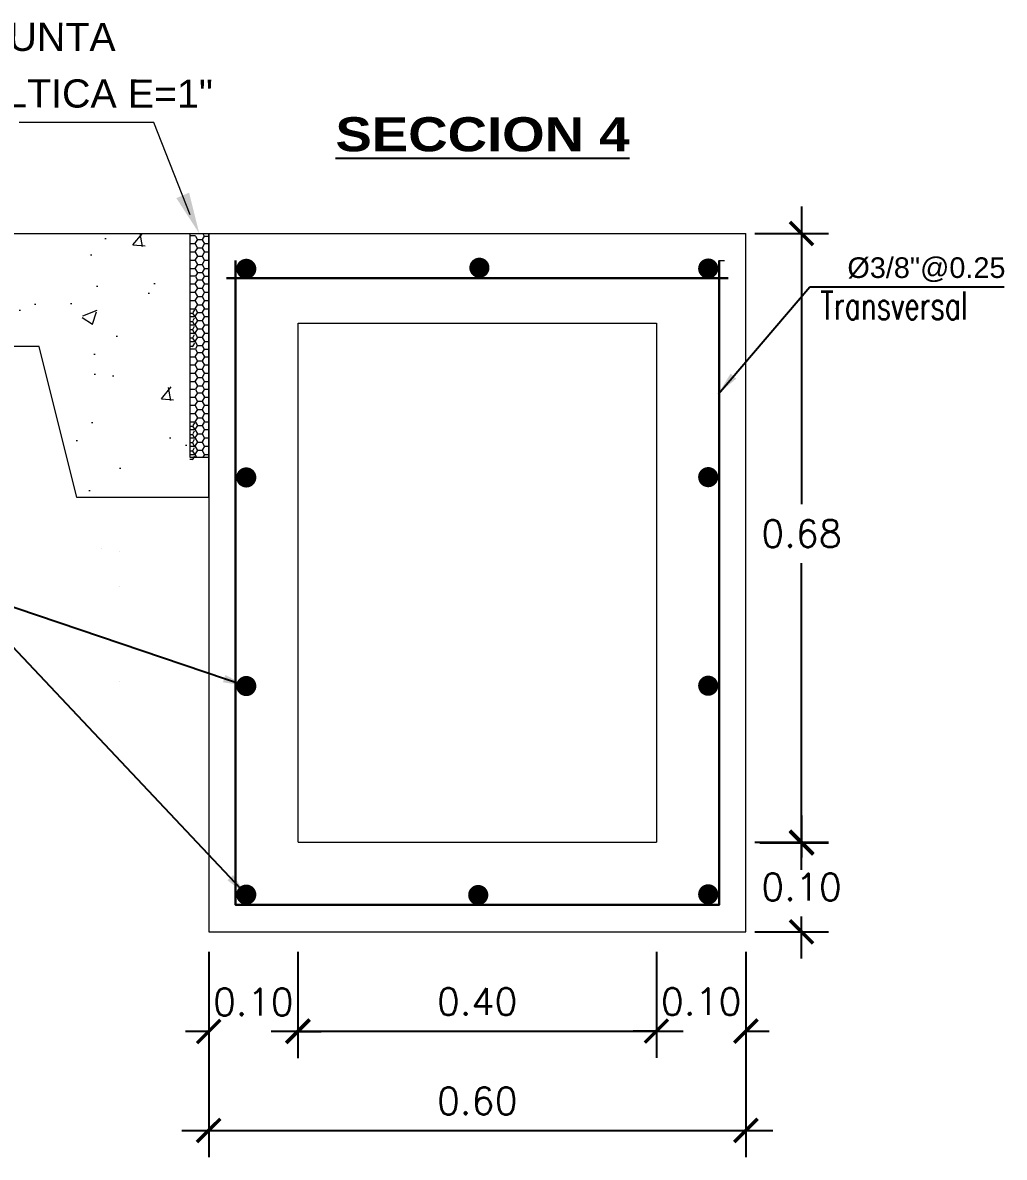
# Model space of a CAD drawing. Header units: millimetres. Extents: x 2085 to 2236, y 1365 to 1444.
# Drawn here: x 2229.629 to 2230.725, y 1440.432 to 1441.699 of the extents above; entities that cross this region are included whole.
import ezdxf

# ---------------------------------------------------------------- set-up
doc = ezdxf.new("R2010")
doc.units = ezdxf.units.MM
doc.linetypes.add('ACAD_ISO02W100', pattern=[15, 12, -3])
doc.linetypes.add('DASHED2', pattern=[0.375, 0.25, -0.125])
for name, color, linetype, lineweight in [('0.2', 32, 'ACAD_ISO02W100', 0), ('cotas', 1, 'Continuous', 15), ('linea fina 01', 189, 'Continuous', 0), ('PROYECCIONES-INT', 1, 'DASHED2', 5), ('TEXTO', 255, 'Continuous', 5)]:
    doc.layers.add(name, color=color, linetype=linetype, lineweight=lineweight)
doc.layers.add('TEX', color=3, linetype='Continuous')
doc.styles.add('COTAS', font='arial.ttf')
doc.styles.add('MtXpl_Arial_Black', font='')
doc.styles.add('ROMANS', font='romans.shx', dxfattribs={"width": 0.7})
doc.styles.add('ROMANS-DIM', font='romans.shx')
doc.styles.add('VANO', font='swissl.ttf', dxfattribs={"height": 0.2})
doc.styles.get('MtXpl_Arial_Black').set_extended_font_data('Arial Black')
doc.dimstyles.new('1-25V', dxfattribs={"dimscale": 0.2, "dimtxt": 0.18, "dimasz": 0.13, "dimexe": 0.18, "dimexo": 0.15, "dimgap": 0.1, "dimtad": 0, "dimtih": 1, "dimtoh": 1, "dimzin": 0, "dimdsep": 46, "dimtxsty": 'COTAS', "dimcen": 0.09, "dimadec": 0, "dimazin": 0, "dimtfac": 1, "dimtmove": 2, "dimatfit": 3, "dimfxl": 1, "dimtolj": 1, "dimtzin": 0, "dimarcsym": 0})
doc.dimstyles.new('20_METRIC  ARCHITECTURAL', dxfattribs={"dimscale": 0.2, "dimtxt": 0.03, "dimasz": 0.13, "dimexe": 0.15, "dimexo": 0.05, "dimgap": 0.09, "dimtad": 1, "dimtih": 1, "dimtoh": 1, "dimzin": 0, "dimdsep": 46, "dimtxsty": 'ROMANS-DIM', "dimblk": 'ARCHTICK', "dimcen": 2, "dimdle": 0.15, "dimclrd": 9, "dimclre": 9, "dimadec": 0, "dimazin": 0, "dimtfac": 1, "dimtix": 1, "dimtofl": 0, "dimtmove": 0, "dimatfit": 3, "dimfxl": 1, "dimfrac": 2, "dimtolj": 1, "dimtzin": 0, "dimarcsym": 0})

# ---------------------------------------------------------------- blocks, each defined once
blk = doc.blocks.new('_ArchTick')
at = {"color": 0, "linetype": 'ByBlock', "const_width": 0.15}
blk.add_lwpolyline([(-0.5, -0.5), (0.5, 0.5)], dxfattribs=at)
blk = doc.blocks.new('*D1032')
at = {"color": 9, "lineweight": -2, "transparency": 16777216}
for p, q in [((2229.836538106898, 1440.661482526724), (2229.836538106898, 1440.432055279901)), ((2230.436538106933, 1440.661482526724), (2230.436538106933, 1440.432055279901)), ((2229.806538106898, 1440.4620552799), (2230.466538106933, 1440.4620552799))]:
    blk.add_line(p, q, dxfattribs=at)
at = {"layer": 'Defpoints', "color": 0, "transparency": 16777216}
for p in [(2229.836538106898, 1440.671482526724, 5186.962977339907), (2230.436538106933, 1440.671482526724, 5186.962977339907), (2230.436538106933, 1440.4620552799)]:
    blk.add_point(p, dxfattribs=at)
at = {"color": 9, "lineweight": -2, "transparency": 16777216, "xscale": 0.026, "yscale": 0.026, "zscale": 0.026, "rotation": 180}
blk.add_blockref('_ArchTick', (2229.836538106898, 1440.4620552799), dxfattribs=at)
at = {"color": 9, "lineweight": -2, "transparency": 16777216, "xscale": 0.026, "yscale": 0.026, "zscale": 0.026}
blk.add_blockref('_ArchTick', (2230.436538106933, 1440.4620552799), dxfattribs=at)
at = {"color": 0, "lineweight": 0, "transparency": 16777216, "insert": (2230.136538106945, 1440.4950552799), "char_height": 0.03, "attachment_point": 5, "style": 'ROMANS-DIM'}
blk.add_mtext('\\A1;0.60', dxfattribs=at)
blk = doc.blocks.new('*D1033')
at = {"color": 9, "lineweight": -2, "transparency": 16777216}
for p, q in [((2230.498594623929, 1441.493964465102), (2230.498594623929, 1441.161706506481)), ((2230.446538106876, 1441.463964465102), (2230.528594623929, 1441.463964465102)), ((2230.498594623929, 1440.753240522286), (2230.498594623929, 1441.095706506481)), ((2230.451930416794, 1440.783240522286), (2230.528594623929, 1440.783240522286))]:
    blk.add_line(p, q, dxfattribs=at)
at = {"layer": 'Defpoints', "color": 0, "transparency": 16777216}
for p in [(2230.436538106876, 1441.463964465102, 5186.962977339907), (2230.441930416794, 1440.783240522286, 5186.962977339907), (2230.498594623929, 1440.783240522286)]:
    blk.add_point(p, dxfattribs=at)
at = {"color": 9, "lineweight": -2, "transparency": 16777216, "xscale": 0.026, "yscale": 0.026, "zscale": 0.026}
for p, rotation in [((2230.498594623929, 1441.463964465102), 90), ((2230.498594623929, 1440.783240522286), 270)]:
    blk.add_blockref('_ArchTick', p, dxfattribs=dict(at, rotation=rotation))
at = {"color": 0, "lineweight": 0, "transparency": 16777216, "insert": (2230.498594623929, 1441.128706506481), "char_height": 0.03, "width": 0.0914285714285714, "attachment_point": 5, "style": 'ROMANS-DIM'}
blk.add_mtext('\\A1;0.68', dxfattribs=at)
blk = doc.blocks.new('*D1034')
at = {"color": 9, "lineweight": -2, "transparency": 16777216}
for p, q in [((2230.498594623929, 1440.813964375993), (2230.498594623929, 1440.766964466518)), ((2230.446538106876, 1440.783964375993), (2230.528594623929, 1440.783964375993)), ((2230.498594623929, 1440.653964465773), (2230.498594623929, 1440.700964466518)), ((2230.446538106876, 1440.683964465772), (2230.528594623929, 1440.683964465772))]:
    blk.add_line(p, q, dxfattribs=at)
at = {"layer": 'Defpoints', "color": 0, "transparency": 16777216}
for p in [(2230.436538106876, 1440.783964375993), (2230.436538106876, 1440.683964465772), (2230.498594623929, 1440.683964465772)]:
    blk.add_point(p, dxfattribs=at)
at = {"color": 9, "lineweight": -2, "transparency": 16777216, "xscale": 0.026, "yscale": 0.026, "zscale": 0.026}
for p, rotation in [((2230.498594623929, 1440.783964375993), 90), ((2230.498594623929, 1440.683964465772), 270)]:
    blk.add_blockref('_ArchTick', p, dxfattribs=dict(at, rotation=rotation))
at = {"color": 0, "lineweight": 0, "transparency": 16777216, "insert": (2230.498594623929, 1440.733964466517), "char_height": 0.03, "attachment_point": 5, "style": 'ROMANS-DIM'}
blk.add_mtext('\\A1;0.10', dxfattribs=at)
blk = doc.blocks.new('*D1035')
at = {"color": 9, "lineweight": -2, "transparency": 16777216}
for p, q in [((2229.836538106898, 1440.661482528587), (2229.836538106898, 1440.542631969144)), ((2229.936258486236, 1440.661482528587), (2229.936258486236, 1440.542631969144)), ((2229.836538106898, 1440.572631969144), (2229.810538106898, 1440.572631969144)), ((2229.936258486236, 1440.572631969144), (2229.962258486235, 1440.572631969144))]:
    blk.add_line(p, q, dxfattribs=at)
at = {"layer": 'Defpoints', "color": 0, "transparency": 16777216}
for p in [(2229.836538106898, 1440.671482528587, 5186.962977339907), (2229.936258486236, 1440.671482528587, 5186.962977339907), (2229.936258486236, 1440.572631969144)]:
    blk.add_point(p, dxfattribs=at)
at = {"color": 9, "lineweight": -2, "transparency": 16777216, "xscale": 0.026, "yscale": 0.026, "zscale": 0.026}
blk.add_blockref('_ArchTick', (2229.836538106898, 1440.572631969144), dxfattribs=at)
at = {"color": 9, "lineweight": -2, "transparency": 16777216, "xscale": 0.026, "yscale": 0.026, "zscale": 0.026, "rotation": 180}
blk.add_blockref('_ArchTick', (2229.936258486236, 1440.572631969144), dxfattribs=at)
at = {"color": 0, "lineweight": 0, "transparency": 16777216, "insert": (2229.886398296567, 1440.605631969144), "char_height": 0.03, "attachment_point": 5, "style": 'ROMANS-DIM'}
blk.add_mtext('\\A1;0.10', dxfattribs=at)
blk = doc.blocks.new('*D1036')
at = {"color": 9, "lineweight": -2, "transparency": 16777216}
for p, q in [((2229.936258486236, 1440.661482526724), (2229.936258486236, 1440.543053429862)), ((2230.336538106898, 1440.661482526724), (2230.336538106898, 1440.543053429862)), ((2229.906258486236, 1440.573053429862), (2230.366538106898, 1440.573053429862))]:
    blk.add_line(p, q, dxfattribs=at)
at = {"layer": 'Defpoints', "color": 0, "transparency": 16777216}
for p in [(2229.936258486236, 1440.671482526724, 10373.92595467981), (2230.336538106898, 1440.671482526724, 5186.962977339907), (2230.336538106898, 1440.573053429862)]:
    blk.add_point(p, dxfattribs=at)
at = {"color": 9, "lineweight": -2, "transparency": 16777216, "xscale": 0.026, "yscale": 0.026, "zscale": 0.026, "rotation": 180}
blk.add_blockref('_ArchTick', (2229.936258486236, 1440.573053429862), dxfattribs=at)
at = {"color": 9, "lineweight": -2, "transparency": 16777216, "xscale": 0.026, "yscale": 0.026, "zscale": 0.026}
blk.add_blockref('_ArchTick', (2230.336538106898, 1440.573053429862), dxfattribs=at)
at = {"color": 0, "lineweight": 0, "transparency": 16777216, "insert": (2230.136398296567, 1440.606053429862), "char_height": 0.03, "attachment_point": 5, "style": 'ROMANS-DIM'}
blk.add_mtext('\\A1;0.40', dxfattribs=at)
blk = doc.blocks.new('*D1037')
at = {"color": 9, "lineweight": -2, "transparency": 16777216}
for p, q in [((2230.336538106898, 1440.661482526724), (2230.336538106898, 1440.543053429862)), ((2230.436538106933, 1440.661482526724), (2230.436538106933, 1440.543053429862)), ((2230.336538106898, 1440.573053429862), (2230.310538106898, 1440.573053429862)), ((2230.436538106933, 1440.573053429862), (2230.462538106933, 1440.573053429862))]:
    blk.add_line(p, q, dxfattribs=at)
at = {"layer": 'Defpoints', "color": 0, "transparency": 16777216}
for p in [(2230.336538106898, 1440.671482526724, 5186.962977339907), (2230.436538106933, 1440.671482526724, 5186.962977339907), (2230.436538106933, 1440.573053429862)]:
    blk.add_point(p, dxfattribs=at)
at = {"color": 9, "lineweight": -2, "transparency": 16777216, "xscale": 0.026, "yscale": 0.026, "zscale": 0.026}
blk.add_blockref('_ArchTick', (2230.336538106898, 1440.573053429862), dxfattribs=at)
at = {"color": 9, "lineweight": -2, "transparency": 16777216, "xscale": 0.026, "yscale": 0.026, "zscale": 0.026, "rotation": 180}
blk.add_blockref('_ArchTick', (2230.436538106933, 1440.573053429862), dxfattribs=at)
at = {"color": 0, "lineweight": 0, "transparency": 16777216, "insert": (2230.386538106916, 1440.606053429862), "char_height": 0.03, "attachment_point": 5, "style": 'ROMANS-DIM'}
blk.add_mtext('\\A1;0.10', dxfattribs=at)
blk = doc.blocks.new('TEXTO 1')
at = {"layer": 'linea fina 01', "ltscale": 0.1}
for p, q in [((-0.0508167723950521, 0.1241394892707319), (-0.2010398150864177, 0.1241394892707319)), ((-0.0100357992129006, 0.0209258095888174), (-0.0508167723950521, 0.1241394892707319))]:
    blk.add_line(p, q, dxfattribs=at)
blk.add_solid([(-0.02553807579244, 0.0394717055042122), (0, 0), (-0.0113560050455419, 0.0456207189772329)], dxfattribs=at)
at = {"layer": '0.2', "color": 251, "true_color": 0x636466, "style": 'VANO', "oblique": 359.9999999999988}
for s, p in [('JUNTA', (-0.235123199257103, 0.2039847484927009, -5186.962977339907)), ('ASFÁLTICA E=1"', (-0.331776078852684, 0.1410587300779298, -5186.962977339907))]:
    blk.add_text(s, height=0.0314999999999926, rotation=359.8799999999986, dxfattribs=at).set_placement(p)
blk = doc.blocks.new('junta asfaltica')
at = {"lineweight": 0}
h = blk.add_hatch(dxfattribs=at)
h.set_pattern_fill('AR-CONC', scale=0.01, style=0)
h.set_pattern_definition([(50, (-0.1189008341857516, -0.0700673807971271), (0.1639662020964036, -0.0143451769850128), [0.017145, -0.188595]), (355, (-0.1189008341857516, -0.0700673807971271), (-0.0317190792824724, 0.1719511607151316), [0.013716, -0.150876525753]), (100.4514446999999, (-0.1052370278862327, -0.0712628090009275), (0.1322471223813179, 0.1576059767209756), [0.01457100792, -0.1602812201399999]), (46.1842, (-0.1189008341857516, -0.0243473808466206), (0.2439711368029169, -0.0378380951394544), [0.0257175, -0.2828925]), (96.6355576099999, (-0.0985699241846305, -0.0275005307792071), (0.2136637206463527, 0.2226835121379494), [0.021856520826, -0.240422047344]), (351.18415117, (-0.1189008341857516, -0.0243473808466206), (0.2136637206584793, 0.2226835121269794), [0.020573970363, -0.226313758728]), (21, (-0.0960408341843504, -0.0357773808761977), (0.1364529521422192, -0.0920386783683789), [0.017145, -0.188595]), (326, (-0.0960408341843504, -0.0357773808761977), (0.0556218255128824, 0.1657691695100873), [0.013716, -0.150876]), (71.45144499999999, (-0.0846697548481643, -0.0434472707099758), (0.1920747773508445, 0.0737304919973147), [0.01457100792, -0.16028094384]), (37.5, (-0.1189008341857516, -0.0700673807971271), (0.0027797429255326, 0.0760995349858378), [0, -0.1490472, 0, -0.153162, 0, -0.1514475]), (7.499999999999999, (-0.1189008341857516, -0.0700673807971271), (0.0601376962592752, 0.0901625173363076), [0, -0.0873252, 0, -0.1456182, 0, -0.0577215]), (327.5, (-0.1698786341848972, -0.0700673807971271), (0.1220315356501842, -0.0051558695934061), [0, -0.05715, 0, -0.178308, 0, -0.236601]), (317.5, (-0.1927386341862984, -0.0700673807971271), (0.1333162632474163, 0.0228838419299997), [0, -0.074295, 0, -0.1184148, 0, -0.168021])])
h.paths.add_polyline_path([(-0.0210516101701615, 2.68221356e-08), (-0.2996047820056447, 2.68221356e-08), (-0.2996047820056447, -0.0354425396023999), (-0.2629513452084211, -0.0536842927335783), (-0.3405718617955244, -0.0536842927335783), (-0.2996047820056447, -0.0698087543248676), (-0.2996047820056447, -0.1263088059424717), (-0.1894634049244814, -0.1263088059424717), (-0.1473604562202126, -0.2947206035255476), (-0.0210516101701615, -0.2947206075489248)])
h = blk.add_hatch(dxfattribs=at)
h.set_pattern_fill('HONEY', scale=0.0187124216457653, angle=180, style=0)
h.set_pattern_definition([(360, (-1344.435306308298, 712.0165321929755), (0.0080206117279161, -0.0046307012336861), [0.0053470744852774, -0.0106941489705549]), (240, (-1344.435306308298, 712.0165321929755), (-0.0080206107696662, -0.0046307028934237), [0.0053470744852774, -0.0106941489705549]), (300, (-1344.435306308298, 712.0165321929755), (9.5825e-10, -0.0092614041271098), [-0.0106941489705548, 0.0053470744852774])])
h.paths.add_polyline_path([(-0.0210514743416752, -0.0843195278941949), (-0.0210514743416752, -0.1264220193027086), (-0.0160414602769379, -0.1264220193027086), (-0.0160414602769379, -0.0843195278941949)])
h = blk.add_hatch(dxfattribs=at)
h.set_pattern_fill('HONEY', scale=0.0187124216457653, angle=180, style=0)
h.set_pattern_definition([(360, (-1344.435306308298, 711.8902233816681), (0.0080206117279161, -0.0046307012336861), [0.0053470744852774, -0.0106941489705549]), (240, (-1344.435306308298, 711.8902233816681), (-0.0080206107696662, -0.0046307028934237), [0.0053470744852774, -0.0106941489705549]), (300, (-1344.435306308298, 711.8902233816681), (9.5825e-10, -0.0092614041271098), [-0.0106941489705548, 0.0053470744852774])])
h.paths.add_polyline_path([(-0.0210514743416752, -0.2106283378600438), (-0.0210514743416752, -0.2527308292685575), (-0.0160414602769379, -0.2527308292685575), (-0.0160414602769379, -0.2106283378600438)])
at = {"color": 7, "linetype": 'ByBlock', "lineweight": 0}
for p, q in [((-0.2996047820056447, 0.0657418549060367), (-0.2996047820056447, -0.0354425369203)), ((-0.2996047820056447, -0.0354425369203), (-0.2629513452084211, -0.0536842887102012)), ((-0.2629513452084211, -0.0536842887102012), (-0.3405718617955244, -0.0536842887102012)), ((-0.3405718617955244, -0.0536842887102012), (-0.2996047820056447, -0.0698087529838176)), ((-0.2996047820056447, -0.0698087529838176), (-0.2996047820056447, -0.2053593622147218))]:
    blk.add_line(p, q, dxfattribs=at)
at = {"color": 7, "lineweight": 0}
for p, q in [((-0.2996047820056447, 2.81631856e-08), (-0.0210516101701615, 2.81631856e-08)), ((-0.0210514743416752, 0), (0, 0)), ((-0.0210514743416752, 0), (-0.0210514743416752, -0.25)), ((-0.0066348896848467, 0), (-0.0049328113927913, -0.0029480829834938)), ((-1.357866495e-07, -0.2947206048668249), (-1.357866495e-07, 0)), ((-0.0210515703142846, -0.010682698041137), (-0.0205355835823866, -0.0115764141082764)), ((-0.020682943747488, -0.0112982127070609), (-0.0210515702724479, -0.0119366937874475)), ((-0.0148197005551083, -0.0027724613248665), (-0.0210514743416752, -0.0027724613248665)), ((-0.0203683337476832, -0.0113096965849309), (-0.0150212592793651, -0.0113096965849309)), ((-0.0126623334804208, -0.0066675102709723), (-0.0153358707461848, -0.0112982113657836)), ((-0.0151885115028563, -0.0115764141082764), (-0.0125149742584654, -0.0162071165441375)), ((-0.0148361946316982, -0.0029252399504003), (-0.0125149739019435, -0.0069457130134651)), ((-0.0123477220349742, -0.0066789941488423), (-0.0070006475457376, -0.0066789941488423)), ((-0.0051546604418036, -0.0029252412914502), (-0.0073152590334757, -0.0066675075888725)), ((-0.0046417228782047, -0.0112982100247336), (-0.0073152601439688, -0.0159289124608222)), ((-0.0071679010893604, -0.0069457116721878), (-0.0044943638449695, -0.0115764141082764)), ((-0.0051235891251054, -0.0029047425091449), (2.09184e-11, -0.0029047425091449)), ((-0.0043271103013467, -0.0113096965849309), (-9.55119503e-08, -0.0113096965849309)), ((-0.0210515699372991, -0.0199441029130867), (-0.0205355831840279, -0.0208378162978988)), ((-0.0206829452140482, -0.0205596175790106), (-0.0210515706708066, -0.0211980946362473)), ((-0.0203683337476832, -0.0205710987745533), (-0.0150212592793651, -0.0205710987745533)), ((-0.0126623334804208, -0.0159289138018721), (-0.0153358707461848, -0.0205596148966834)), ((-0.012662334612287, -0.0251903173327719), (-0.0153358718775962, -0.0298210184275831)), ((-0.0151885091140685, -0.0208378176391761), (-0.0125149718487592, -0.0254685200750373)), ((-0.0123477220349742, -0.0159403976797421), (-0.0070006475457376, -0.0159403976797421)), ((-0.0123477220349742, -0.0252017985283146), (-0.0070006475457376, -0.0252017985283146)), ((-0.0046417231928899, -0.0205596135556334), (-0.0073152604372808, -0.0251903146504446)), ((-0.0071678994549984, -0.0162071192264648), (-0.004494362168316, -0.0208378189802261)), ((-0.0043271103013467, -0.0205710987745533), (-9.55119503e-08, -0.0205710987745533)), ((-0.0210515702724479, -0.0292055037616592), (-0.0205355819684883, -0.0300992225108985)), ((-0.0206829452140482, -0.0298210197686331), (-0.0210515703774945, -0.0304594981669197)), ((-0.0203683337476832, -0.0298325009644032), (-0.0150212592793651, -0.0298325009644032)), ((-0.012662334905599, -0.0344517195223944), (-0.0153358721709083, -0.0390824219584829)), ((-0.0151885087157098, -0.0300992225108985), (-0.0125149714504005, -0.0347299236059371)), ((-0.0123477220349742, -0.0344632034002643), (-0.0070006475457376, -0.0344632034002643)), ((-0.0046417253929576, -0.0298210197686331), (-0.0073152626373485, -0.0344517222047216)), ((-0.0071678997692288, -0.0254685200750373), (-0.0044943625248379, -0.0300992225108985)), ((-0.007167897380441, -0.034729924946987), (-0.004494360114677, -0.0393606260417983)), ((-0.0043271103013467, -0.0298325009644032), (-9.55537871e-08, -0.0298325009644032)), ((-0.0210515698745439, -0.038466907292559), (-0.0205355807952401, -0.0393606260417983)), ((-0.0206829463459144, -0.0390824232995328), (-0.0210515704193313, -0.0397208990157196)), ((-0.0149139519339769, -0.0477837949990772), (-0.0206632865078973, -0.0477837949990772)), ((-0.0203683337476832, -0.0390939018129757), (-0.0150212592793651, -0.0390939018129757)), ((-0.0151885074797065, -0.0393606260417983), (-0.0125149702348608, -0.0439913284778868)), ((-0.0125149702348608, -0.0439913284778868), (-0.014899782829616, -0.0475884993372802)), ((-0.0148361946316982, -0.0479646563528604), (-0.0125149739019435, -0.0519851307569752)), ((-0.0123477220349742, -0.0437246042490642), (-0.0070006475457376, -0.0437246042490642)), ((-0.0046417257703979, -0.0390824232995328), (-0.0073152630357072, -0.043713125735394)), ((-0.0051546604418036, -0.0479646590351877), (-0.0073152590334757, -0.0517069253326099)), ((-0.0069412944512806, -0.0439446634054548), (-0.0051814038679368, -0.0474320340156282)), ((-0.0052986274031355, -0.0476877263188271), (2.09184e-11, -0.0476877263188271)), ((-0.0043271103013467, -0.0390939018129757), (-9.55537871e-08, -0.0390939018129757)), ((-0.0210515703142846, -0.0557221157848744), (-0.0205355839802906, -0.0566158291696866)), ((-0.020682943747488, -0.056337630450571), (-0.0210515702724479, -0.056976108849085)), ((-0.0203683337476832, -0.056349112987391), (-0.0150212592793651, -0.056349112987391)), ((-0.0126623331034352, -0.0517069253326099), (-0.0153358703478261, -0.0563376264274211)), ((-0.0126623334804208, -0.0609683302043322), (-0.0153358707461848, -0.0655990312993708)), ((-0.0151885111258707, -0.0566158305107365), (-0.0125149738601067, -0.061246532946825)), ((-0.0123477220349742, -0.0517184105515298), (-0.0070006475457376, -0.0517184105515298)), ((-0.0123477220349742, -0.0609798140824296), (-0.0070006475457376, -0.0609798140824296)), ((-0.0046417228782047, -0.0563376264274211), (-0.0073152601439688, -0.0609683275222324)), ((-0.0071679007123748, -0.0519851307569752), (-0.0044943634466108, -0.0566158305107365)), ((-0.0071678994549984, -0.061246534287875), (-0.004494362168316, -0.0658772367239635)), ((-0.0043271103013467, -0.056349112987391), (-9.55119503e-08, -0.056349112987391)), ((-0.0210515699372991, -0.0649835179744969), (-0.0205355831840279, -0.0658772340416363)), ((-0.0206829448370627, -0.0655990312993708), (-0.0210515706708066, -0.0662375083566076)), ((-0.0210515702724479, -0.0742449201643467), (-0.0205355819684883, -0.075138637572536)), ((-0.0206829452140482, -0.0748604361713206), (-0.0210515695812319, -0.0754989132285573)), ((-0.0203683337476832, -0.0656105138361909), (-0.0150212592793651, -0.0656105138361909)), ((-0.0203683337476832, -0.0748719160258133), (-0.0150212592793651, -0.0748719160258133)), ((-0.012662334612287, -0.0702297323941821), (-0.0153358718775962, -0.0748604348302706)), ((-0.015188509491054, -0.0658772353826862), (-0.0125149722466631, -0.0705079364777248)), ((-0.0151885087157098, -0.075138637572536), (-0.0125149714504005, -0.0797693400083972)), ((-0.0123477220349742, -0.0702412162720521), (-0.0070006475457376, -0.0702412162720521)), ((-0.0046417231928899, -0.0655990299580935), (-0.0073152604372808, -0.0702297310531321)), ((-0.0046417254766311, -0.0748604361713206), (-0.0073152627423951, -0.0794911386071817)), ((-0.0071678993713249, -0.0705079391598247), (-0.0044943621264792, -0.075138638913586)), ((-0.0043271103013467, -0.0656105138361909), (-9.55119503e-08, -0.0656105138361909)), ((-0.0043271103013467, -0.0748719160258133), (-9.55537871e-08, -0.0748719160258133)), ((-0.0210515698745439, -0.0835063236952465), (-0.0206477031460963, -0.0842058411240032)), ((-0.0206829463459144, -0.084121839701993), (-0.0207314448966827, -0.0842058411240032)), ((-0.0203683337476832, -0.0841333195567131), (-0.0150212592793651, -0.0841333195567131)), ((-0.012662334905599, -0.0794911372661318), (-0.0153358721709083, -0.0841218370198931)), ((-0.0126623335854674, -0.088061795532667), (-0.0153358708507767, -0.0926924979687556)), ((-0.0148361947362901, -0.0843195265531449), (-0.0125149740069901, -0.0883399996162098)), ((-0.0123477220349742, -0.0795026184619019), (-0.0070006475457376, -0.0795026184619019)), ((-0.0123477220349742, -0.088073280751587), (-0.0070006475457376, -0.088073280751587)), ((-0.0051546604836403, -0.0843195278941949), (-0.0073152590753125, -0.0880617941916171)), ((-0.0071678977783449, -0.0797693413494471), (-0.0046064829057286, -0.0842058411240032)), ((-0.0071679011521155, -0.0883399982749325), (-0.0044943638868062, -0.0929706993699711)), ((-0.0043271103013467, -0.0841333195567131), (-9.55537871e-08, -0.0841333195567131)), ((-0.0210515696230687, -0.0920769859849315), (-0.0205355836869785, -0.092970700711021)), ((-0.0206829438311615, -0.0926924993098055), (-0.0210515699791358, -0.0933309790491421)), ((-0.0210515699372991, -0.1013383868337314), (-0.0205355831840279, -0.1022321029006434)), ((-0.0203683337476832, -0.0927039805053482), (-0.0150212592793651, -0.0927039805053482)), ((-0.0126623335431759, -0.0973232004046167), (-0.0153358707880216, -0.101953900158378)), ((-0.015188510140888, -0.092970700711021), (-0.0125149728751239, -0.0976014018058322)), ((-0.0123477220349742, -0.0973346829414368), (-0.0070006475457376, -0.0973346829414368)), ((-0.0046417224803008, -0.0926924966274783), (-0.0073152597456101, -0.0973231963812396)), ((-0.0071678995386719, -0.0976014044879321), (-0.0044943622733626, -0.1022321055829707)), ((-0.0043271103013467, -0.0927039805053482), (-9.55119503e-08, -0.0927039805053482)), ((-0.0206829453190949, -0.101953901499428), (-0.0210515707544801, -0.1025923812389919)), ((-0.0210515695812319, -0.1105997917054537), (-0.0205355820526165, -0.1114935077725931)), ((-0.0206829452772581, -0.1112153063713777), (-0.0210515700209726, -0.1118537820875645)), ((-0.0203683337476832, -0.101965384036248), (-0.0150212592793651, -0.101965384036248)), ((-0.0203683337476832, -0.1112267862260978), (-0.0150212592793651, -0.1112267862260978)), ((-0.0126623342348467, -0.1065846025942392), (-0.0153358714792376, -0.1112153050303277)), ((-0.015188509197742, -0.1022321055829707), (-0.0125149719533511, -0.1068628080188319)), ((-0.0151885087157098, -0.1114935077725931), (-0.0125149714504005, -0.1161242088676317)), ((-0.0123477220349742, -0.1065960851310592), (-0.0070006475457376, -0.1065960851310592)), ((-0.0046417235698755, -0.1019538988173281), (-0.0073152608356395, -0.1065846012531892)), ((-0.0046417250787272, -0.1112153063713777), (-0.0073152623649548, -0.115846006125139)), ((-0.0071678984072605, -0.1068628080188319), (-0.0044943611624149, -0.1114935091138705)), ((-0.0043271103013467, -0.101965384036248), (-9.55119503e-08, -0.101965384036248)), ((-0.0043271103013467, -0.1112267862260978), (-9.55537871e-08, -0.1112267862260978)), ((-0.1894634049244814, -0.1263088032603719), (-0.2996047820056447, -0.1263088032603719)), ((-0.1473604562202126, -0.2947206021844977), (-0.1894634049244814, -0.1263088032603719)), ((-0.0210515698745439, -0.1198611925542536), (-0.0205355807952401, -0.1207549126445428)), ((-0.0206829459475557, -0.1204767085612275), (-0.0210515700209726, -0.121115182936137)), ((-0.0203683337476832, -0.1204881884157203), (-0.0150212592793651, -0.1204881884157203)), ((-0.0126623353035029, -0.115846004784089), (-0.015335872569267, -0.1204767072199502)), ((-0.0151885076052167, -0.1207549126445428), (-0.0125149703189891, -0.1253856150806314)), ((-0.0129228676319144, -0.1255586645006588), (-0.0148348480788627, -0.1288070999084994)), ((-0.0123477220349742, -0.115857488661959), (-0.0070006475457376, -0.115857488661959)), ((-0.0123477220349742, -0.1251188908515814), (-0.0070006475457376, -0.1251188908515814)), ((-0.0073218910883952, -0.1251188908515814), (-0.0049328113927913, -0.1292568942903927)), ((-0.0046417261683018, -0.1204767085612275), (-0.0073152634336111, -0.1251074109970887)), ((-0.0071678974850329, -0.1161242115497316), (-0.0044943602197236, -0.1207549139855928)), ((-0.0043271103013467, -0.1204881884157203), (-9.55537871e-08, -0.1204881884157203)), ((-0.0210515703142846, -0.1369915093480358), (-0.0205355835823866, -0.1378852240741253)), ((-0.020682943747488, -0.1376070226729098), (-0.0210515702724479, -0.1382455037532964)), ((-0.0148197005551083, -0.1290812712907154), (-0.0210514743416752, -0.1290812712907154)), ((-0.0203683337476832, -0.1376185065507798), (-0.0150212592793651, -0.1376185065507798)), ((-0.0126623334804208, -0.1329763215778712), (-0.0153358707461848, -0.1376070213316325)), ((-0.0151885115028563, -0.1378852240741253), (-0.0125149742584654, -0.1425159265099865)), ((-0.0148361946316982, -0.1292340499162492), (-0.0125149739019435, -0.133254524320364)), ((-0.0123477220349742, -0.1329878041146912), (-0.0070006475457376, -0.1329878041146912)), ((-0.0051546604418036, -0.1292340525983491), (-0.0073152590334757, -0.1329763188957713)), ((-0.0046417228782047, -0.1376070199905826), (-0.0073152601439688, -0.1422377224266711)), ((-0.0071679010893604, -0.1332545229793141), (-0.0044943638449695, -0.1378852240741253)), ((-0.0051235891251054, -0.1292135524749938), (2.09184e-11, -0.1292135524749938)), ((-0.0043271103013467, -0.1376185065507798), (-9.55119503e-08, -0.1376185065507798)), ((-0.0210515699372991, -0.1462529128789356), (-0.0205355831840279, -0.1471466276050251)), ((-0.0206829452140482, -0.1468684275448595), (-0.0210515706708066, -0.1475069046020963)), ((-0.0203683337476832, -0.1468799073993523), (-0.0150212592793651, -0.1468799073993523)), ((-0.0126623334804208, -0.142237723767721), (-0.0153358707461848, -0.1468684262038096)), ((-0.012662334612287, -0.1514991259575709), (-0.0153358718775962, -0.156129828393432)), ((-0.0151885091140685, -0.147146628946075), (-0.0125149718487592, -0.1517773300408862)), ((-0.0123477220349742, -0.1422492089866409), (-0.0070006475457376, -0.1422492089866409)), ((-0.0123477220349742, -0.1515106098354408), (-0.0070006475457376, -0.1515106098354408)), ((-0.0046417231928899, -0.1468684248625323), (-0.0073152604372808, -0.1514991246162936)), ((-0.0071678994549984, -0.1425159291923137), (-0.004494362168316, -0.1471466302871249)), ((-0.0071678997692288, -0.1517773300408862), (-0.0044943625248379, -0.1564080324767474)), ((-0.0043271103013467, -0.1468799073993523), (-9.55119503e-08, -0.1468799073993523)), ((-0.0210515702724479, -0.1555143137275081), (-0.0205355819684883, -0.1564080324767474)), ((-0.0206829452140482, -0.156129829734482), (-0.0210515703774945, -0.156768309474046)), ((-0.0203683337476832, -0.1561413109302521), (-0.0150212592793651, -0.1561413109302521)), ((-0.012662334905599, -0.1607605308292932), (-0.0153358721709083, -0.1653912319243318)), ((-0.0151885087157098, -0.1564080324767474), (-0.0125149714504005, -0.1610387349128359)), ((-0.0123477220349742, -0.1607720133661132), (-0.0070006475457376, -0.1607720133661132)), ((-0.0046417253929576, -0.156129829734482), (-0.0073152626373485, -0.1607605321705705)), ((-0.007167897380441, -0.1610387362538859), (-0.004494360114677, -0.1656694360076472)), ((-0.0043271103013467, -0.1561413109302521), (-9.55537871e-08, -0.1561413109302521)), ((-0.0210515698745439, -0.1647757172584079), (-0.0205355807952401, -0.1656694360076472)), ((-0.0206829463459144, -0.1653912332653817), (-0.0210515704193313, -0.1660297089815685)), ((-0.0149139519339769, -0.1740926049649261), (-0.0206632865078973, -0.1740926049649261)), ((-0.0203683337476832, -0.1654027131198745), (-0.0150212592793651, -0.1654027131198745)), ((-0.0151885074797065, -0.1656694360076472), (-0.0125149702348608, -0.1703001384437357)), ((-0.0125149702348608, -0.1703001384437357), (-0.014899782829616, -0.1738973093031291)), ((-0.0148361946316982, -0.1742734676599866), (-0.0125149739019435, -0.1782939407228241)), ((-0.0123477220349742, -0.1700334142149131), (-0.0070006475457376, -0.1700334142149131)), ((-0.0046417257703979, -0.1653912332653817), (-0.0073152630357072, -0.1700219357012429)), ((-0.0051546604418036, -0.1742734690010366), (-0.0073152590334757, -0.1780157352984588)), ((-0.0069412944512806, -0.1702534747123536), (-0.0051814038679368, -0.1737408453225271)), ((-0.0052986274031355, -0.173996536284676), (2.09184e-11, -0.173996536284676)), ((-0.0043271103013467, -0.1654027131198745), (-9.55537871e-08, -0.1654027131198745)), ((-0.0210515703142846, -0.1820309257507233), (-0.0205355839802906, -0.1829246404765854)), ((-0.020682943747488, -0.1826464404164198), (-0.0210515702724479, -0.1832849188149339)), ((-0.0203683337476832, -0.1826579229532399), (-0.0150212592793651, -0.1826579229532399)), ((-0.0126623331034352, -0.1780157352984588), (-0.0153358703478261, -0.18264643773432)), ((-0.0126623334804208, -0.1872771388291312), (-0.0153358707461848, -0.1919078412652197)), ((-0.0151885111258707, -0.1829246418178627), (-0.0125149738601067, -0.1875553429126739)), ((-0.0123477220349742, -0.1780272218584287), (-0.0070006475457376, -0.1780272218584287)), ((-0.0123477220349742, -0.1872886240482785), (-0.0070006475457376, -0.1872886240482785)), ((-0.0046417228782047, -0.18264643773432), (-0.0073152601439688, -0.1872771374880813)), ((-0.0071679007123748, -0.1782939407228241), (-0.0044943634466108, -0.1829246418178627)), ((-0.0071678994549984, -0.1875553442537239), (-0.004494362168316, -0.1921860466898124)), ((-0.0043271103013467, -0.1826579229532399), (-9.55119503e-08, -0.1826579229532399)), ((-0.0210515699372991, -0.1912923279403458), (-0.0205355831840279, -0.1921860440074852)), ((-0.0206829448370627, -0.1919078412652197), (-0.0210515706708066, -0.1925463196635064)), ((-0.0210515702724479, -0.2005537301301956), (-0.0205355819684883, -0.2014474475383849)), ((-0.0206829452140482, -0.2011692461371695), (-0.0210515695812319, -0.2018077231944062)), ((-0.0203683337476832, -0.1919193238020398), (-0.0150212592793651, -0.1919193238020398)), ((-0.0203683337476832, -0.2011807273327122), (-0.0150212592793651, -0.2011807273327122)), ((-0.012662334612287, -0.1965385437010809), (-0.0153358718775962, -0.2011692447961195)), ((-0.015188509491054, -0.1921860453485351), (-0.0125149722466631, -0.1968167477846236)), ((-0.0151885087157098, -0.2014474475383849), (-0.0125149714504005, -0.2060781499742461)), ((-0.0123477220349742, -0.196550026237901), (-0.0070006475457376, -0.196550026237901)), ((-0.0046417231928899, -0.1919078399239424), (-0.0073152604372808, -0.196538542360031)), ((-0.0046417254766311, -0.2011692461371695), (-0.0073152627423951, -0.2057999485730306)), ((-0.0071678993713249, -0.1968167491256736), (-0.0044943621264792, -0.2014474488794349)), ((-0.0043271103013467, -0.1919193238020398), (-9.55119503e-08, -0.1919193238020398)), ((-0.0043271103013467, -0.2011807273327122), (-9.55537871e-08, -0.2011807273327122)), ((-0.0210515698745439, -0.2098151336610954), (-0.0206477031460963, -0.2105146510898521)), ((-0.0206829463459144, -0.2104306496678419), (-0.0207314448966827, -0.2105146510898521)), ((-0.0203683337476832, -0.210442129522562), (-0.0150212592793651, -0.210442129522562)), ((-0.012662334905599, -0.2057999458909308), (-0.0153358721709083, -0.2104306483267919)), ((-0.0126623335854674, -0.2143706054985159), (-0.0153358708507767, -0.2190013079346045)), ((-0.0148361947362901, -0.2106283365189938), (-0.0125149740069901, -0.2146488095820587)), ((-0.0123477220349742, -0.2058114284277508), (-0.0070006475457376, -0.2058114284277508)), ((-0.0123477220349742, -0.2143820907174359), (-0.0070006475457376, -0.2143820907174359)), ((-0.0051546604836403, -0.2106283378600438), (-0.0073152590753125, -0.214370604157466)), ((-0.0071678977783449, -0.206078151315296), (-0.0046064829057286, -0.2105146510898521)), ((-0.0071679011521155, -0.2146488068997314), (-0.0044943638868062, -0.21927950933582)), ((-0.0043271103013467, -0.210442129522562), (-9.55537871e-08, -0.210442129522562)), ((-0.0210515696230687, -0.2183857959507804), (-0.0205355836869785, -0.2192795106768699)), ((-0.0206829438311615, -0.2190013092756544), (-0.0210515699791358, -0.219639789014991)), ((-0.0210515699372991, -0.2276471981406303), (-0.0205355831840279, -0.2285409128664924)), ((-0.0203683337476832, -0.2190127918124745), (-0.0150212592793651, -0.2190127918124745)), ((-0.0126623335431759, -0.2236320090294157), (-0.0153358707880216, -0.2282627101242269)), ((-0.015188510140888, -0.2192795106768699), (-0.0125149728751239, -0.2239102131127311)), ((-0.0123477220349742, -0.2236434929072857), (-0.0070006475457376, -0.2236434929072857)), ((-0.0046417224803008, -0.2190013065933272), (-0.0073152597456101, -0.2236320076883658)), ((-0.0071678995386719, -0.223910214453781), (-0.0044943622733626, -0.2285409168898695)), ((-0.0043271103013467, -0.2190127918124745), (-9.55119503e-08, -0.2190127918124745)), ((-0.0206829453190949, -0.2282627128063268), (-0.0210515707544801, -0.2289011898635636)), ((-0.0210515695812319, -0.2369086016713027), (-0.0205355820526165, -0.2378023177384421)), ((-0.0206829452772581, -0.2375241163372266), (-0.0210515700209726, -0.2381625920534134)), ((-0.0203683337476832, -0.2282741940020969), (-0.0150212592793651, -0.2282741940020969)), ((-0.0203683337476832, -0.2375355961919467), (-0.0150212592793651, -0.2375355961919467)), ((-0.0126623342348467, -0.2328934125600881), (-0.0153358714792376, -0.2375241149961766)), ((-0.015188509197742, -0.2285409168898695), (-0.0125149719533511, -0.2331716179846808)), ((-0.0151885087157098, -0.2378023177384421), (-0.0125149714504005, -0.2424330188334807)), ((-0.0123477220349742, -0.2329048964381855), (-0.0070006475457376, -0.2329048964381855)), ((-0.0046417235698755, -0.228262708783177), (-0.0073152608356395, -0.2328934112190382)), ((-0.0046417250787272, -0.2375241163372266), (-0.0073152623649548, -0.2421548174320378)), ((-0.0071678984072605, -0.2331716179846808), (-0.0044943611624149, -0.2378023190797194)), ((-0.0043271103013467, -0.2282741940020969), (-9.55119503e-08, -0.2282741940020969)), ((-0.0043271103013467, -0.2375355961919467), (-9.55537871e-08, -0.2375355961919467)), ((-0.0210515698745439, -0.2461700025201026), (-0.0205355807952401, -0.2470637226103918)), ((-0.0206829459475557, -0.2467855185270764), (-0.0210515700209726, -0.2474239942430358)), ((-0.0210514743416752, -0.25), (-1.357866495e-07, -0.25)), ((-0.0203683337476832, -0.2467969983815692), (-0.0150212592793651, -0.2467969983815692)), ((-0.0126623353035029, -0.2421548147499379), (-0.015335872569267, -0.2467855171857991)), ((-0.0151885076052167, -0.2470637226103918), (-0.0134932470714375, -0.25)), ((-0.0123477220349742, -0.2421662986278079), (-0.0070006475457376, -0.2421662986278079)), ((-0.0071678974850329, -0.2424330228566305), (-0.0044943602197236, -0.2470637239514417)), ((-0.0046417261683018, -0.2467855185270764), (-0.0064976078897416, -0.25)), ((-0.0043271103013467, -0.2467969983815692), (-9.55537871e-08, -0.2467969983815692)), ((-1.357866495e-07, -0.2947206048668249), (-0.1473604562202126, -0.2947206021844977))]:
    blk.add_line(p, q, dxfattribs=at)
blk.add_blockref('TEXTO 1', (-0.0105257371706102, 0), dxfattribs=at)
blk = doc.blocks.new('*U765')
at = {"color": 5, "const_width": 0.01125}
blk.add_lwpolyline([(-0.0056249999999984, 0, 1), (0.0056249999999984, 0, 1)], format="xyb", close=True, dxfattribs=at)
blk = doc.blocks.new('*U772')
at = {"layer": 'cotas', "color": 0, "linetype": 'ByBlock', "lineweight": -2}
blk.add_blockref('*U765', (0, 0), dxfattribs=at)
at = {"layer": 'cotas', "color": 0, "linetype": 'ByBlock', "lineweight": -2, "transparency": 16777216}
for p in [(0.233, 0), (0.4660000000000001, 0), (0.6990000000000001, 0)]:
    blk.add_blockref('*U765', p, dxfattribs=at)
blk = doc.blocks.new('*U767')
at = {"color": 5, "const_width": 0.01125}
blk.add_lwpolyline([(-0.0056249999999984, 0, 1), (0.0056249999999984, 0, 1)], format="xyb", close=True, dxfattribs=at)
blk = doc.blocks.new('*U766')
at = {"layer": 'cotas', "color": 0, "linetype": 'ByBlock', "lineweight": -2}
blk.add_blockref('*U767', (0, 0), dxfattribs=at)
at = {"layer": 'cotas', "color": 0, "linetype": 'ByBlock', "lineweight": -2, "transparency": 16777216}
for p in [(0.233, 0), (0.4660000000000001, 0), (0.6990000000000001, 0)]:
    blk.add_blockref('*U767', p, dxfattribs=at)
blk = doc.blocks.new('*U769')
at = {"color": 5, "const_width": 0.01125}
blk.add_lwpolyline([(-0.0056249999999984, 0, 1), (0.0056249999999984, 0, 1)], format="xyb", close=True, dxfattribs=at)
blk = doc.blocks.new('*U768')
at = {"layer": 'cotas', "color": 0, "linetype": 'ByBlock', "lineweight": -2}
blk.add_blockref('*U769', (0, 0), dxfattribs=at)
blk = doc.blocks.new('*U771')
at = {"color": 5, "const_width": 0.01125}
blk.add_lwpolyline([(-0.0056249999999984, 0, 1), (0.0056249999999984, 0, 1)], format="xyb", close=True, dxfattribs=at)
blk = doc.blocks.new('*U770')
at = {"layer": 'cotas', "color": 0, "linetype": 'ByBlock', "lineweight": -2}
blk.add_blockref('*U771', (0, 0), dxfattribs=at)

msp = doc.modelspace()

# ---------------------------------------------------------------- linework, layer by layer
at = {"color": 84, "lineweight": 0}
for p, q in [((2229.836538106898, 1441.463964465101, 5186.962977339907), (2230.436538106875, 1441.463964465101, 5186.962977339907)), ((2229.836538106898, 1441.463964465101, 5186.962977339907), (2229.836538106898, 1440.683964465772, 5186.962977339907)), ((2230.436538106875, 1440.683964465772, 5186.962977339907), (2230.436538106875, 1441.463964465101, 5186.962977339907)), ((2230.406538242704, 1441.433964465772, 5186.962977339907), (2230.412747911756, 1441.433964465772, 5186.962977339907)), ((2229.936538242673, 1441.363964465474, 5186.962977339907), (2230.336538134081, 1441.363964465474, 5186.962977339907)), ((2229.936538242732, 1440.783964463537, 5186.962977339907), (2229.936538242732, 1441.363964465474, 5186.962977339907)), ((2230.336538242813, 1441.363964465474, 5186.962977339907), (2230.336538242696, 1440.783964463537, 5186.962977339907)), ((2229.936538242673, 1440.783964463537, 5186.962977339907), (2230.336538242638, 1440.783964463537, 5186.962977339907)), ((2229.836538106898, 1440.683964465772, 5186.962977339907), (2230.436538106875, 1440.683964465772, 5186.962977339907))]:
    msp.add_line(p, q, dxfattribs=at)
at = {"color": 5, "lineweight": 0}
msp.add_line((2230.386538106944, 1441.463964465101, 5186.962977339907), (2230.436538242731, 1441.463964465101, 5186.962977339907), dxfattribs=at)
at = {"color": 6, "lineweight": 30}
msp.add_line((2229.856538242715, 1441.413964464356, 5186.962977339907), (2230.416538106914, 1441.413964466219, 5186.962977339907), dxfattribs=at)
at = {"lineweight": 0}
for p, q in [((2229.717207728532, 1441.112458457266, 5186.962977339907), (2229.717207864331, 1441.112458457266, 5186.962977339907)), ((2229.736538242661, 1441.108442100723, 5186.962977339907), (2229.73653837846, 1441.108442100723, 5186.962977339907)), ((2229.73653837846, 1441.069243867909, 5186.962977339907), (2229.736538242661, 1441.069243867909, 5186.962977339907))]:
    msp.add_line(p, q, dxfattribs=at)
at = {"color": 172, "lineweight": 0}
msp.add_line((2229.736538242661, 1440.963964465101, 5186.962977339907), (2229.736538242661, 1440.963964465101, 5186.962977339907), dxfattribs=at)
msp.add_line((2229.736538242661, 1440.963964465101, 5186.962977339907), (2229.736538242661, 1440.963964465101, 5186.962977339907), dxfattribs=at)
at = {"color": 6, "lineweight": 30, "elevation": 5186.962977339907, "flags": 128}
msp.add_lwpolyline([(2229.866538242666, 1441.433964465772), (2229.866538245169, 1440.713964463239), (2230.406538242762, 1440.713964465101), (2230.406538242762, 1441.433964465772)], dxfattribs=at)
at = {"layer": 'PROYECCIONES-INT'}
msp.add_line((2230.39670195046, 1441.417555193444, 5186.96297733991), (2230.399286504017, 1441.416096133207, 5186.96297733991), dxfattribs=at)

# ---------------------------------------------------------------- block references
at = {"color": 84, "lineweight": 0}
msp.add_blockref('junta asfaltica', (2229.836538242697, 1441.463964465101, 5186.962977339907), dxfattribs=at)
at = {"layer": 'cotas', "rotation": 89.99999999999999}
for name, p in [('*U770', (2230.138878001711, 1441.425694453557, 5186.962977339907)), ('*U772', (2229.878510151753, 1440.725462281172, 5186.962977339907)), ('*U766', (2230.394395639651, 1440.725814263364, 5186.962977339907)), ('*U768', (2230.137564734727, 1440.725014166002, 5186.962977339907))]:
    msp.add_blockref(name, p, dxfattribs=at)

# ---------------------------------------------------------------- texts
at = {"layer": 'cotas', "insert": (2230.726351970687, 1441.423496314351, 5186.962977339907), "char_height": 0.02304, "attachment_point": 6, "style": 'COTAS'}
msp.add_mtext('Ø3/8"@0.25', dxfattribs=at)
at = {"layer": 'TEX', "color": 7, "linetype": 'Continuous', "lineweight": 5, "insert": (2230.51959129085, 1441.399058033739, 5186.962977339907), "char_height": 0.0313, "attachment_point": 1, "style": 'ROMANS'}
msp.add_mtext('Transversal', dxfattribs=at)
at = {"layer": 'TEXTO', "color": 18, "lineweight": -3, "true_color": 0x000000, "style": 'MtXpl_Arial_Black'}
msp.add_text('%%USECCION 4', height=0.0381047372466604, dxfattribs=at).set_placement((2229.97810876794, 1441.555762033005))

# ---------------------------------------------------------------- dimensions: what is measured, and where the dimension line sits
at = {"lineweight": 0}
for base, p1, p2, picture, middle in [((2230.498594623929, 1440.783240522286), (2230.436538106875, 1441.463964465101, 5186.962977339907), (2230.441930416793, 1440.783240522285, 5186.962977339907), '*D1033', (2230.498594623929, 1441.128706506481)), ((2230.498594623929, 1440.683964465772, 5186.962977339907), (2230.436538106875, 1440.783964375992, 5186.962977339907), (2230.436538106875, 1440.683964465772, 5186.962977339907), '*D1034', (2230.498594623929, 1440.733964466517, 5186.962977339907))]:
    dim = msp.add_linear_dim(base=base, p1=p1, p2=p2, angle=90, dimstyle='20_METRIC  ARCHITECTURAL', override={"dimtxt": 0.15}, dxfattribs=at)
    dim.commit()
    dim.dimension.update_dxf_attribs({"geometry": picture, "text_midpoint": middle, "dimtype": 160})
for base, p1, p2, picture, middle in [((2230.436538106933, 1440.4620552799), (2229.836538106898, 1440.671482526724, 5186.962977339907), (2230.436538106933, 1440.671482526724, 5186.962977339907), '*D1032', (2230.136538106945, 1440.4620552799)), ((2230.336538106898, 1440.573053429862), (2229.936258486236, 1440.671482526724, 10373.92595467981), (2230.336538106898, 1440.671482526724, 5186.962977339907), '*D1036', (2230.136398296567, 1440.573053429862))]:
    dim = msp.add_linear_dim(base=base, p1=p1, p2=p2, dimstyle='20_METRIC  ARCHITECTURAL', override={"dimtxt": 0.15}, dxfattribs=at)
    dim.commit()
    dim.dimension.update_dxf_attribs({"geometry": picture, "text_midpoint": middle, "dimtype": 160})
for base, p1, p2, picture, middle in [((2229.936258486236, 1440.572631969144), (2229.836538106898, 1440.671482528587, 5186.962977339907), (2229.936258486236, 1440.671482528587, 5186.962977339907), '*D1035', (2229.886398296567, 1440.605631969144)), ((2230.436538106933, 1440.573053429862), (2230.336538106898, 1440.671482526724, 5186.962977339907), (2230.436538106933, 1440.671482526724, 5186.962977339907), '*D1037', (2230.386538106916, 1440.606053429862))]:
    dim = msp.add_linear_dim(base=base, p1=p1, p2=p2, dimstyle='20_METRIC  ARCHITECTURAL', override={"dimtxt": 0.15}, dxfattribs=at)
    dim.commit()
    dim.dimension.update_dxf_attribs({"geometry": picture, "text_midpoint": middle})

# ---------------------------------------------------------------- leaders
at = {"layer": 'cotas'}
msp.add_leader([(2230.405713387121, 1441.284895106246, 5186.962977339907), (2230.507728563502, 1441.404500114759, 5186.962977339907), (2230.725069814824, 1441.404500114759, 5186.962977339907)], dimstyle='1-25V', override={"dimgap": 0.1, "dimtad": 0}, dxfattribs=at)
for points in [[(2229.878510151753, 1440.958462280248, 5186.962977339907), (2229.556415594819, 1441.067363171865, 5186.962977339907), (2229.326853794042, 1441.067363171865, 5186.962977339907)], [(2229.878510151753, 1440.725462281172, 5186.962977339907), (2229.556415594819, 1441.067363171865, 5186.962977339907)]]:
    msp.add_leader(points, dimstyle='1-25V', dxfattribs=at)

doc.saveas('drawing.dxf')
